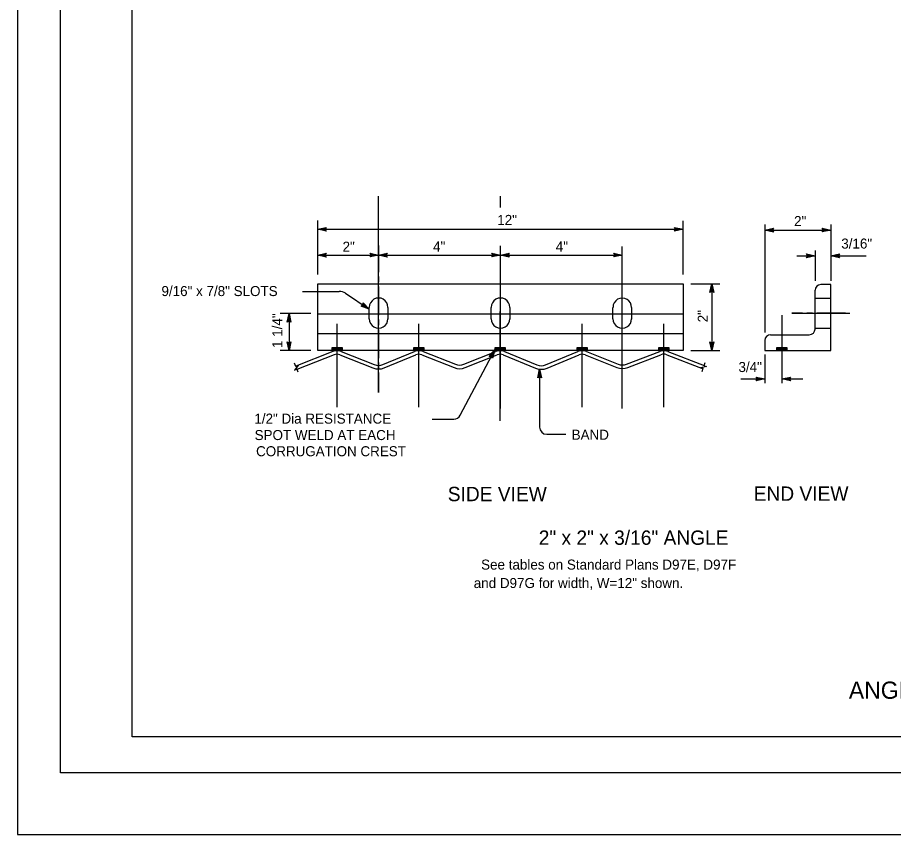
# Model space of a CAD drawing. Extents: x -894 to 866, y -472 to 714.
# Drawn here: x -894 to -283, y -472 to 97 of the extents above; entities that cross this region are included whole.
import ezdxf

# ---------------------------------------------------------------- set-up
doc = ezdxf.new("R2010")
doc.units = 0
for name, color, linetype in [('56 Stage 3 Anno', 7, 'Continuous'), ('57 Undefined', 7, 'Continuous'), ('60 Nongeo Data', 7, 'Continuous'), ('border_PLOTTING-ELEMENTS', 7, 'Continuous'), ('border_rw_22x34_Cut_Lines', 7, 'Continuous'), ('border_SHEET', 7, 'Continuous')]:
    doc.layers.add(name, color=color, linetype=linetype)

msp = doc.modelspace()

# ---------------------------------------------------------------- linework, layer by layer
at = {"layer": '56 Stage 3 Anno'}
for p, q in [((-684.63, -82.02), (-684.63, -44.3)), ((-429.63, -82.02), (-429.63, -44.6)), ((-372.66, -47.02), (-372.66, -122.31)), ((-326.66, -47.02), (-326.66, -86.41)), ((-684.63, -50.39), (-678.63, -49.06)), ((-684.63, -50.39), (-429.63, -50.39)), ((-678.63, -51.73), (-684.63, -50.39)), ((-684.63, -50.39), (-684.63, -50.39)), ((-678.85, -51.38), (-683.25, -50.39)), ((-683.24, -50.39), (-678.87, -49.42)), ((-681.87, -50.39), (-679.05, -49.77)), ((-679.08, -51.02), (-681.87, -50.39)), ((-680.49, -50.39), (-679.28, -50.13)), ((-679.26, -50.67), (-680.49, -50.39)), ((-678.63, -49.06), (-679.43, -50.39)), ((-679.43, -50.39), (-678.63, -51.73)), ((-678.63, -49.06), (-678.63, -49.06)), ((-678.63, -51.73), (-678.63, -51.73)), ((-434.83, -50.39), (-435.63, -49.05)), ((-435.63, -49.05), (-435.63, -49.05)), ((-435.63, -49.05), (-429.63, -50.39)), ((-429.63, -50.39), (-435.63, -51.72)), ((-435.63, -51.72), (-434.83, -50.39)), ((-435.63, -51.72), (-435.63, -51.72)), ((-435.42, -49.41), (-431.01, -50.39)), ((-431.03, -50.4), (-435.4, -51.36)), ((-432.4, -50.39), (-435.22, -51.02)), ((-435.18, -49.77), (-432.4, -50.39)), ((-435.01, -50.11), (-433.78, -50.39)), ((-433.78, -50.39), (-434.99, -50.66)), ((-429.63, -50.39), (-429.63, -50.39)), ((-372.66, -50.96), (-366.66, -49.63)), ((-372.66, -50.96), (-326.66, -50.96)), ((-366.66, -52.3), (-372.66, -50.96)), ((-372.66, -50.96), (-372.66, -50.96)), ((-366.87, -51.95), (-371.28, -50.96)), ((-371.27, -50.96), (-366.89, -49.99)), ((-369.9, -50.96), (-367.07, -50.34)), ((-367.11, -51.59), (-369.9, -50.96)), ((-368.51, -50.97), (-367.31, -50.7)), ((-367.28, -51.24), (-368.51, -50.97)), ((-366.66, -49.63), (-367.46, -50.96)), ((-367.46, -50.96), (-366.66, -52.3)), ((-366.66, -49.63), (-366.66, -49.63)), ((-366.66, -52.3), (-366.66, -52.3)), ((-331.86, -50.96), (-332.66, -49.62)), ((-332.66, -49.62), (-332.66, -49.62)), ((-332.66, -49.62), (-326.66, -50.96)), ((-326.66, -50.96), (-332.66, -52.29)), ((-332.66, -52.29), (-331.86, -50.96)), ((-332.66, -52.29), (-332.66, -52.29)), ((-332.44, -49.98), (-328.04, -50.96)), ((-328.05, -50.97), (-332.42, -51.93)), ((-329.42, -50.96), (-332.25, -51.59)), ((-332.21, -50.34), (-329.42, -50.96)), ((-332.03, -50.68), (-330.8, -50.96)), ((-330.8, -50.96), (-332.01, -51.23)), ((-326.66, -50.96), (-326.66, -50.96)), ((-684.63, -68.39), (-678.63, -67.06)), ((-678.63, -67.06), (-679.43, -68.39)), ((-678.63, -67.06), (-678.63, -67.06)), ((-647.33, -68.39), (-648.13, -67.05)), ((-648.13, -67.05), (-648.13, -67.05)), ((-648.13, -67.05), (-642.13, -68.39)), ((-642.13, -68.39), (-636.13, -67.06)), ((-636.13, -67.06), (-636.93, -68.39)), ((-636.13, -67.06), (-636.13, -67.06)), ((-562.33, -68.39), (-563.13, -67.05)), ((-563.13, -67.05), (-563.13, -67.05)), ((-563.13, -67.05), (-557.13, -68.39)), ((-557.13, -68.39), (-551.13, -67.06)), ((-551.13, -67.06), (-551.93, -68.39)), ((-551.13, -67.06), (-551.13, -67.06)), ((-477.33, -68.39), (-478.13, -67.05)), ((-478.13, -67.05), (-478.13, -67.05)), ((-478.13, -67.05), (-472.13, -68.39)), ((-337.66, -65.28), (-337.66, -86.41)), ((-684.63, -68.39), (-642.13, -68.39)), ((-678.63, -69.73), (-684.63, -68.39)), ((-684.63, -68.39), (-684.63, -68.39)), ((-678.85, -69.38), (-683.25, -68.39)), ((-683.24, -68.39), (-678.87, -67.42)), ((-681.87, -68.39), (-679.05, -67.77)), ((-679.08, -69.02), (-681.87, -68.39)), ((-680.49, -68.39), (-679.28, -68.13)), ((-679.26, -68.67), (-680.49, -68.39)), ((-679.43, -68.39), (-678.63, -69.73)), ((-678.63, -69.73), (-678.63, -69.73)), ((-642.13, -68.39), (-648.13, -69.72)), ((-648.13, -69.72), (-647.33, -68.39)), ((-648.13, -69.72), (-648.13, -69.72)), ((-647.92, -67.41), (-643.51, -68.39)), ((-643.53, -68.4), (-647.9, -69.36)), ((-644.9, -68.39), (-647.72, -69.02)), ((-647.68, -67.77), (-644.9, -68.39)), ((-647.51, -68.11), (-646.28, -68.39)), ((-646.28, -68.39), (-647.49, -68.66)), ((-642.13, -68.39), (-557.13, -68.39)), ((-642.13, -68.39), (-642.13, -68.39)), ((-636.13, -69.73), (-642.13, -68.39)), ((-642.13, -68.39), (-642.13, -68.39)), ((-636.35, -69.38), (-640.75, -68.39)), ((-640.74, -68.39), (-636.37, -67.42)), ((-639.37, -68.39), (-636.55, -67.77)), ((-636.58, -69.02), (-639.37, -68.39)), ((-637.99, -68.39), (-636.78, -68.13)), ((-636.76, -68.67), (-637.99, -68.39)), ((-636.93, -68.39), (-636.13, -69.73)), ((-636.13, -69.73), (-636.13, -69.73)), ((-557.13, -68.39), (-563.13, -69.72)), ((-563.13, -69.72), (-562.33, -68.39)), ((-563.13, -69.72), (-563.13, -69.72)), ((-562.92, -67.41), (-558.51, -68.39)), ((-558.53, -68.4), (-562.9, -69.36)), ((-559.9, -68.39), (-562.72, -69.02)), ((-562.68, -67.77), (-559.9, -68.39)), ((-562.51, -68.11), (-561.28, -68.39)), ((-561.28, -68.39), (-562.49, -68.66)), ((-557.13, -68.39), (-472.13, -68.39)), ((-557.13, -68.39), (-557.13, -68.39)), ((-551.13, -69.73), (-557.13, -68.39)), ((-557.13, -68.39), (-557.13, -68.39)), ((-551.35, -69.38), (-555.75, -68.39)), ((-555.74, -68.39), (-551.37, -67.42)), ((-554.37, -68.39), (-551.55, -67.77)), ((-551.58, -69.02), (-554.37, -68.39)), ((-552.99, -68.39), (-551.78, -68.13)), ((-551.76, -68.67), (-552.99, -68.39)), ((-551.93, -68.39), (-551.13, -69.73)), ((-551.13, -69.73), (-551.13, -69.73)), ((-472.13, -68.39), (-478.13, -69.72)), ((-478.13, -69.72), (-477.33, -68.39)), ((-478.13, -69.72), (-478.13, -69.72)), ((-477.92, -67.41), (-473.51, -68.39)), ((-473.53, -68.4), (-477.9, -69.36)), ((-474.9, -68.39), (-477.72, -69.02)), ((-477.68, -67.77), (-474.9, -68.39)), ((-477.51, -68.11), (-476.28, -68.39)), ((-476.28, -68.39), (-477.49, -68.66)), ((-472.13, -68.39), (-472.13, -68.39)), ((-350.41, -68.96), (-337.66, -68.96)), ((-342.86, -68.96), (-343.66, -67.62)), ((-343.66, -67.62), (-343.66, -67.62)), ((-343.66, -67.62), (-337.66, -68.96)), ((-337.66, -68.96), (-343.66, -70.29)), ((-343.66, -70.29), (-342.86, -68.96)), ((-343.66, -70.29), (-343.66, -70.29)), ((-343.44, -67.98), (-339.04, -68.96)), ((-339.05, -68.97), (-343.42, -69.93)), ((-340.42, -68.96), (-343.25, -69.59)), ((-343.21, -68.34), (-340.42, -68.96)), ((-343.03, -68.68), (-341.8, -68.96)), ((-341.8, -68.96), (-343.01, -69.23)), ((-337.66, -68.96), (-337.66, -68.96)), ((-326.66, -68.96), (-320.66, -67.63)), ((-326.66, -68.96), (-301.93, -68.96)), ((-320.66, -70.3), (-326.66, -68.96)), ((-326.66, -68.96), (-326.66, -68.96)), ((-320.87, -69.95), (-325.28, -68.96)), ((-325.27, -68.96), (-320.89, -67.99)), ((-323.9, -68.96), (-321.07, -68.34)), ((-321.11, -69.59), (-323.9, -68.96)), ((-322.51, -68.97), (-321.31, -68.7)), ((-321.28, -69.24), (-322.51, -68.97)), ((-320.66, -67.63), (-321.46, -68.96)), ((-321.46, -68.96), (-320.66, -70.3)), ((-320.66, -67.63), (-320.66, -67.63)), ((-320.66, -70.3), (-320.66, -70.3)), ((-424.33, -88.39), (-404.13, -88.39)), ((-410.97, -94.39), (-409.63, -88.39)), ((-410.62, -94.17), (-409.64, -89.77)), ((-410.26, -93.94), (-409.64, -91.15)), ((-409.64, -91.15), (-409.01, -93.98)), ((-409.63, -88.39), (-409.63, -134.96)), ((-409.63, -88.39), (-409.63, -88.39)), ((-409.63, -88.39), (-408.3, -94.39)), ((-409.63, -89.78), (-408.66, -94.16)), ((-695.32, -93.69), (-669.7, -93.69)), ((-665.25, -95.04), (-648.66, -106.16)), ((-409.63, -93.59), (-410.97, -94.39)), ((-410.97, -94.39), (-410.97, -94.39)), ((-409.91, -93.77), (-409.64, -92.54)), ((-409.64, -92.54), (-409.37, -93.74)), ((-408.3, -94.39), (-409.63, -93.59)), ((-408.3, -94.39), (-408.3, -94.39)), ((-654.39, -103.92), (-652.98, -103.26)), ((-649.82, -105.39), (-653.99, -103.76)), ((-650.96, -104.62), (-653.65, -103.57)), ((-652.1, -103.85), (-653.26, -103.4)), ((-652.98, -103.26), (-652.9, -101.71)), ((-652.97, -102.94), (-652.1, -103.85)), ((-652.92, -102.12), (-649.81, -105.39)), ((-652.92, -102.55), (-650.96, -104.62)), ((-652.9, -101.71), (-652.9, -101.71)), ((-652.9, -101.71), (-648.66, -106.16)), ((-689.45, -109.23), (-710.75, -109.23)), ((-705.97, -115.23), (-704.63, -109.23)), ((-704.63, -109.23), (-704.63, -134.96)), ((-704.63, -109.23), (-704.63, -109.23)), ((-704.63, -109.23), (-703.3, -115.23)), ((-648.66, -106.16), (-654.39, -103.92)), ((-654.39, -103.92), (-654.39, -103.92)), ((-648.66, -106.16), (-648.66, -106.16)), ((-704.63, -114.43), (-705.97, -115.23)), ((-705.97, -115.23), (-705.97, -115.23)), ((-705.62, -115.02), (-704.63, -110.61)), ((-705.26, -114.78), (-704.64, -112)), ((-704.91, -114.61), (-704.64, -113.38)), ((-704.64, -112), (-704.01, -114.82)), ((-704.64, -113.38), (-704.37, -114.59)), ((-704.63, -110.62), (-703.66, -115)), ((-703.3, -115.23), (-704.63, -114.43)), ((-703.3, -115.23), (-703.3, -115.23)), ((-704.63, -134.96), (-705.96, -128.96)), ((-705.96, -128.96), (-705.96, -128.96)), ((-705.96, -128.96), (-704.63, -129.76)), ((-704.64, -133.57), (-705.61, -129.2)), ((-704.63, -132.2), (-705.26, -129.37)), ((-704.63, -130.82), (-704.9, -129.61)), ((-704.63, -129.76), (-703.29, -128.96)), ((-703.29, -128.96), (-704.63, -134.96)), ((-703.65, -129.18), (-704.63, -133.58)), ((-704.01, -129.41), (-704.63, -132.2)), ((-704.36, -129.59), (-704.63, -130.82)), ((-703.29, -128.96), (-703.29, -128.96)), ((-409.63, -134.96), (-410.96, -128.96)), ((-410.96, -128.96), (-410.96, -128.96)), ((-410.96, -128.96), (-409.63, -129.76)), ((-409.64, -133.57), (-410.61, -129.2)), ((-409.63, -132.2), (-410.26, -129.37)), ((-409.63, -130.82), (-409.9, -129.61)), ((-409.63, -129.76), (-408.3, -128.96)), ((-408.3, -128.96), (-409.63, -134.96)), ((-408.65, -129.18), (-409.63, -133.58)), ((-409.01, -129.41), (-409.63, -132.2)), ((-409.36, -129.59), (-409.63, -130.82)), ((-408.3, -128.96), (-408.3, -128.96)), ((-689.45, -134.96), (-710.75, -134.96)), ((-704.63, -134.96), (-704.63, -134.96)), ((-585.24, -180.09), (-561.12, -134.46)), ((-565.11, -139.14), (-561.12, -134.46)), ((-563.55, -139.05), (-565.11, -139.14)), ((-565.11, -139.14), (-565.11, -139.14)), ((-564.69, -139.11), (-561.77, -135.68)), ((-564.27, -139.07), (-562.41, -136.9)), ((-563.88, -139.08), (-563.06, -138.12)), ((-562.75, -140.38), (-563.55, -139.05)), ((-563.06, -138.12), (-563.39, -139.31)), ((-562.41, -136.9), (-563.18, -139.69)), ((-561.77, -135.69), (-562.96, -140.01)), ((-561.12, -134.46), (-562.75, -140.38)), ((-562.75, -140.38), (-562.75, -140.38)), ((-561.12, -134.46), (-561.12, -134.46)), ((-424.33, -134.96), (-404.13, -134.96)), ((-409.63, -134.96), (-409.63, -134.96)), ((-372.66, -137.74), (-372.66, -157.82)), ((-531.16, -153.99), (-529.82, -147.99)), ((-530.8, -153.77), (-529.82, -149.37)), ((-530.44, -153.54), (-529.82, -150.75)), ((-530.1, -153.36), (-529.82, -152.13)), ((-529.82, -147.99), (-529.82, -188.35)), ((-529.82, -147.99), (-529.82, -147.99)), ((-529.82, -147.99), (-528.49, -153.99)), ((-529.82, -149.38), (-528.85, -153.75)), ((-529.82, -150.75), (-529.2, -153.58)), ((-529.82, -152.13), (-529.56, -153.34)), ((-529.82, -153.19), (-531.16, -153.99)), ((-531.16, -153.99), (-531.16, -153.99)), ((-528.49, -153.99), (-529.82, -153.19)), ((-528.49, -153.99), (-528.49, -153.99)), ((-389.38, -154.78), (-372.66, -154.78)), ((-377.86, -154.78), (-378.66, -153.44)), ((-378.66, -153.44), (-378.66, -153.44)), ((-378.66, -153.44), (-372.66, -154.78)), ((-372.66, -154.78), (-378.66, -156.11)), ((-378.66, -156.11), (-377.86, -154.78)), ((-378.66, -156.11), (-378.66, -156.11)), ((-378.44, -153.8), (-374.04, -154.78)), ((-374.05, -154.79), (-378.42, -155.75)), ((-375.42, -154.78), (-378.25, -155.41)), ((-378.21, -154.16), (-375.42, -154.78)), ((-378.03, -154.5), (-376.8, -154.78)), ((-376.8, -154.78), (-378.01, -155.05)), ((-372.66, -154.78), (-372.66, -154.78)), ((-360.76, -154.78), (-354.76, -153.45)), ((-354.76, -156.12), (-360.76, -154.78)), ((-360.76, -154.78), (-360.76, -154.78)), ((-360.76, -154.78), (-346.2, -154.78)), ((-354.98, -155.77), (-359.38, -154.78)), ((-359.37, -154.78), (-355, -153.81)), ((-358, -154.78), (-355.18, -154.16)), ((-355.22, -155.41), (-358, -154.78)), ((-356.62, -154.78), (-355.41, -154.52)), ((-355.39, -155.06), (-356.62, -154.78)), ((-354.76, -153.45), (-355.56, -154.78)), ((-355.56, -154.78), (-354.76, -156.12)), ((-354.76, -153.45), (-354.76, -153.45)), ((-354.76, -156.12), (-354.76, -156.12)), ((-604.67, -182.76), (-589.66, -182.76)), ((-524.82, -193.35), (-511.47, -193.35))]:
    msp.add_line(p, q, dxfattribs=at)
for centre, radius, start, end in [((-669.7, -101.69), 8, 56.1696, 90), ((-589.66, -177.76), 5, 270, 332.14102), ((-524.82, -188.35), 5, 180, 270)]:
    msp.add_arc(centre, radius, start, end, dxfattribs=at)
at = {"layer": '60 Nongeo Data'}
for p, q in [((-642.13, -164.28), (-642.13, -27.27)), ((-557.13, -35.3), (-557.13, -27.27)), ((-557.13, -175.37), (-557.13, -63.22)), ((-472.13, -165.21), (-472.13, -62.92)), ((-684.63, -134.96), (-684.63, -88.39)), ((-684.63, -88.39), (-429.63, -88.39)), ((-429.63, -88.39), (-429.63, -134.96)), ((-326.66, -88.96), (-333.66, -88.96)), ((-326.66, -134.96), (-326.66, -88.96)), ((-337.66, -119.96), (-337.66, -92.96)), ((-337.66, -98.35), (-326.66, -98.35)), ((-684.63, -109.39), (-429.63, -109.39)), ((-648.63, -112.85), (-648.63, -104.84)), ((-642.13, -153.89), (-642.13, -107.75)), ((-635.63, -104.84), (-635.63, -113.06)), ((-563.63, -112.85), (-563.63, -104.84)), ((-557.23, -183.9), (-557.23, -107.76)), ((-550.63, -104.84), (-550.63, -113.06)), ((-478.62, -112.9), (-478.62, -104.89)), ((-465.62, -104.89), (-465.62, -113.11)), ((-353.78, -108.84), (-313.34, -108.84)), ((-360.76, -110.35), (-360.76, -157.82)), ((-671.13, -174.39), (-671.13, -116.39)), ((-614.13, -174.39), (-614.13, -116.39)), ((-500.13, -174.39), (-500.13, -116.39)), ((-443.13, -174.39), (-443.13, -116.39)), ((-337.66, -119.4), (-326.66, -119.4)), ((-429.63, -123.39), (-684.63, -123.39)), ((-372.66, -127.96), (-372.66, -134.96)), ((-368.66, -123.96), (-341.66, -123.96)), ((-674.63, -134.92), (-674.63, -132.89)), ((-674.63, -132.89), (-667.63, -132.89)), ((-674.63, -133.39), (-667.63, -133.39)), ((-674.63, -133.89), (-667.63, -133.89)), ((-674.63, -134.39), (-667.63, -134.39)), ((-667.63, -132.89), (-667.63, -134.92)), ((-617.6, -134.94), (-617.6, -132.9)), ((-617.6, -132.9), (-610.6, -132.9)), ((-617.6, -133.4), (-610.6, -133.4)), ((-617.6, -133.9), (-610.6, -133.9)), ((-617.6, -134.4), (-610.6, -134.4)), ((-610.6, -132.9), (-610.6, -134.94)), ((-560.82, -134.95), (-560.82, -132.91)), ((-560.82, -132.91), (-553.82, -132.91)), ((-560.82, -133.41), (-553.82, -133.41)), ((-560.82, -133.91), (-553.82, -133.91)), ((-560.82, -134.41), (-553.82, -134.41)), ((-553.82, -132.91), (-553.82, -134.95)), ((-503.65, -134.95), (-503.65, -132.92)), ((-503.65, -132.92), (-496.65, -132.92)), ((-503.65, -133.42), (-496.65, -133.42)), ((-503.65, -133.92), (-496.65, -133.92)), ((-503.65, -134.42), (-496.65, -134.42)), ((-496.65, -132.92), (-496.65, -134.95)), ((-446.64, -134.96), (-446.64, -132.93)), ((-446.64, -132.93), (-439.64, -132.93)), ((-446.64, -133.43), (-439.64, -133.43)), ((-446.64, -133.93), (-439.64, -133.93)), ((-446.64, -134.43), (-439.64, -134.43)), ((-439.64, -132.93), (-439.64, -134.96)), ((-364.27, -134.93), (-364.27, -132.93)), ((-364.27, -132.93), (-357.27, -132.93)), ((-364.27, -133.43), (-357.27, -133.43)), ((-364.27, -133.93), (-357.27, -133.93)), ((-364.27, -134.43), (-357.27, -134.43)), ((-357.27, -132.93), (-357.27, -134.93)), ((-674.09, -135.57), (-699.97, -145.8)), ((-673.17, -137.89), (-699.07, -148.13)), ((-429.63, -134.96), (-684.63, -134.96)), ((-674.63, -134.89), (-667.63, -134.89)), ((-669.12, -137.9), (-646.07, -147.06)), ((-668.2, -135.57), (-645.15, -144.74)), ((-639.14, -144.7), (-617.15, -135.62)), ((-638.18, -147.01), (-616.2, -137.93)), ((-617.6, -134.9), (-610.6, -134.9)), ((-612.07, -137.9), (-589.52, -146.86)), ((-611.15, -135.58), (-588.59, -144.54)), ((-582.68, -144.54), (-560.26, -135.6)), ((-581.75, -146.86), (-559.33, -137.93)), ((-560.82, -134.91), (-553.82, -134.91)), ((-555.2, -137.95), (-532.66, -147.25)), ((-554.25, -135.64), (-531.71, -144.94)), ((-525.59, -144.93), (-503.17, -135.63)), ((-524.64, -147.24), (-502.21, -137.94)), ((-503.65, -134.92), (-496.65, -134.92)), ((-498.06, -137.92), (-475.99, -146.76)), ((-497.13, -135.6), (-475.06, -144.44)), ((-469.2, -144.47), (-446.03, -135.52)), ((-468.3, -146.8), (-445.13, -137.85)), ((-446.64, -134.93), (-439.64, -134.93)), ((-441.16, -137.85), (-415.77, -147.71)), ((-440.25, -135.52), (-414.92, -145.36)), ((-372.66, -134.96), (-326.66, -134.96)), ((-364.27, -134.93), (-357.27, -134.93)), ((-699.84, -146.14), (-700.71, -143.88)), ((-415.03, -145.68), (-414.21, -143.41)), ((-698.34, -150.04), (-699.21, -147.78)), ((-416.46, -149.61), (-415.64, -147.34)), ((-472.13, -175.37), (-472.13, -165.48))]:
    msp.add_line(p, q, dxfattribs=at)
for points in [[(-642.13, -61.72), (-642.13, -80.27)], [(-642.13, -62.32), (-642.13, -70.48)], [(-557.13, -72.58), (-557.13, -62.02)], [(-557.13, -82.37), (-557.13, -62.37)], [(-472.13, -82.37), (-472.13, -62.37)], [(-472.13, -72.58), (-472.13, -62.62)], [(-642.13, -73.48), (-642.13, -77.48)], [(-557.13, -79.58), (-557.13, -75.58)], [(-472.13, -79.58), (-472.13, -75.58)], [(-642.13, -83.27), (-642.13, -87.27)], [(-557.13, -89.37), (-557.13, -85.37)], [(-472.13, -89.37), (-472.13, -85.37)], [(-642.13, -90.27), (-642.13, -110.27)], [(-557.13, -112.37), (-557.13, -92.37)], [(-472.13, -112.37), (-472.13, -92.37)], [(-681.63, -109.39), (-661.63, -109.39)], [(-658.63, -109.39), (-654.63, -109.39)], [(-651.63, -109.39), (-631.63, -109.39)], [(-628.63, -109.39), (-624.63, -109.39)], [(-621.63, -109.39), (-601.63, -109.39)], [(-598.63, -109.39), (-594.63, -109.39)], [(-591.63, -109.39), (-571.63, -109.39)], [(-568.63, -109.39), (-564.63, -109.39)], [(-561.63, -109.39), (-541.63, -109.39)], [(-538.63, -109.39), (-534.63, -109.39)], [(-531.63, -109.39), (-511.63, -109.39)], [(-508.63, -109.39), (-504.63, -109.39)], [(-501.63, -109.39), (-481.63, -109.39)], [(-478.63, -109.39), (-474.63, -109.39)], [(-471.63, -109.39), (-451.63, -109.39)], [(-448.63, -109.39), (-444.63, -109.39)], [(-441.63, -109.39), (-429.63, -109.39)], [(-346.34, -108.84), (-353.78, -108.84)], [(-339.34, -108.84), (-343.34, -108.84)], [(-316.34, -108.84), (-336.34, -108.84)], [(-642.13, -113.27), (-642.13, -117.27)], [(-557.13, -119.37), (-557.13, -115.37)], [(-472.13, -119.37), (-472.13, -115.37)], [(-360.76, -113.35), (-360.76, -133.35)], [(-671.13, -118.39), (-671.13, -116.39)], [(-671.13, -141.39), (-671.13, -121.39)], [(-642.13, -120.27), (-642.13, -140.27)], [(-614.13, -118.39), (-614.13, -116.39)], [(-614.13, -141.39), (-614.13, -121.39)], [(-500.13, -118.39), (-500.13, -116.39)], [(-500.13, -141.39), (-500.13, -121.39)], [(-443.13, -118.39), (-443.13, -116.39)], [(-443.13, -141.39), (-443.13, -121.39)], [(-557.13, -142.37), (-557.13, -122.37)], [(-472.13, -142.37), (-472.13, -122.37)], [(-360.76, -136.35), (-360.76, -140.35)], [(-699.84, -146.14), (-698.27, -145.3), (-700.77, -148.62), (-699.21, -147.78)], [(-671.13, -148.39), (-671.13, -144.39)], [(-642.13, -143.27), (-642.13, -147.27)], [(-614.13, -148.39), (-614.13, -144.39)], [(-557.13, -149.37), (-557.13, -145.37)], [(-500.13, -148.39), (-500.13, -144.39)], [(-472.13, -149.37), (-472.13, -145.37)], [(-443.13, -148.39), (-443.13, -144.39)], [(-415.03, -145.68), (-413.3, -146.08), (-417.36, -146.94), (-415.64, -147.34)], [(-360.76, -143.35), (-360.76, -157.82)], [(-671.13, -171.39), (-671.13, -151.39)], [(-642.13, -150.27), (-642.13, -164.28)], [(-614.13, -171.39), (-614.13, -151.39)], [(-557.13, -164.94), (-557.13, -152.37)], [(-500.13, -171.39), (-500.13, -151.39)], [(-472.13, -165.48), (-472.13, -152.37)], [(-443.13, -171.39), (-443.13, -151.39)]]:
    msp.add_lwpolyline(points, dxfattribs=at)
for centre, radius, start, end in [((-333.66, -92.96), 4, 90, 180), ((-642.13, -104.82), 6.5, 359.57743, 180.14207), ((-557.12, -104.82), 6.5, 359.57743, 180.14207), ((-472.11, -104.88), 6.5, 359.57743, 180.14207), ((-642.13, -112.85), 6.5, 179.85793, 0.42257), ((-557.13, -112.85), 6.5, 179.85793, 0.42257), ((-472.12, -112.9), 6.5, 179.85793, 0.42257), ((-341.66, -119.96), 4, 270, 0), ((-368.66, -127.96), 4, 90, 180), ((-671.15, -143.01), 8, 68.31384, 111.57239), ((-671.15, -143.01), 5.5, 68.31384, 111.57239), ((-614.1, -143.02), 8, 68.3345, 112.43938), ((-614.1, -143.02), 5.5, 68.3345, 112.43938), ((-557.3, -143.04), 8, 67.58987, 111.72396), ((-557.3, -143.04), 5.5, 67.58987, 111.72396), ((-500.1, -143.02), 8, 68.17956, 112.51373), ((-500.1, -143.02), 5.5, 68.17956, 112.51373), ((-443.15, -142.98), 8, 68.77824, 111.13541), ((-443.15, -142.98), 5.5, 68.77824, 111.13541), ((-642.19, -137.31), 8, 248.31387, 292.43933), ((-585.64, -137.11), 8, 248.33444, 291.72405), ((-528.66, -137.54), 8, 247.58991, 292.51382), ((-472.08, -137.01), 8, 248.17951, 291.13543), ((-642.19, -137.31), 10.5, 248.31387, 292.43933), ((-585.64, -137.11), 10.5, 248.33444, 291.72405), ((-528.66, -137.54), 10.5, 247.58991, 292.51382), ((-472.08, -137.01), 10.5, 248.17951, 291.13543)]:
    msp.add_arc(centre, radius, start, end, dxfattribs=at)
at = {"layer": 'border_PLOTTING-ELEMENTS'}
for points in [[(-894.04, -472.44), (865.96, -472.44), (865.96, 713.56), (-894.04, 713.56)], [(-864.04, 670.56), (835.96, 670.56), (835.96, -429.44), (-864.04, -429.44)]]:
    msp.add_lwpolyline(points, close=True, dxfattribs=at)
at = {"layer": 'border_rw_22x34_Cut_Lines'}
msp.add_lwpolyline([(-864.04, 670.56), (835.96, 670.56), (835.96, -429.44), (-864.04, -429.44)], close=True, dxfattribs=at)
at = {"layer": 'border_SHEET'}
for p, q in [((-814.04, -404.44), (-814.04, 645.56)), ((810.96, -404.44), (-814.04, -404.44))]:
    msp.add_line(p, q, dxfattribs=at)

# ---------------------------------------------------------------- texts
at = {"layer": '57 Undefined'}
for s, height, p in [('12"', 7, (-559.36, -47.38)), ('2"', 7, (-352.28, -48.15)), ('2"', 7, (-667.27, -66.02)), ('4"', 7, (-604.14, -65.91)), ('4"', 7, (-518.52, -65.91)), ('3/16"', 7, (-319.36, -63.85)), ('9/16" x 7/8" SLOTS', 7, (-793.62, -96.97)), ('3/4"', 7, (-391.08, -149.95)), ('1/2" Dia RESISTANCE', 7, (-728.81, -185.94)), ('SPOT WELD AT EACH', 7, (-728.63, -197.39)), ('BAND', 7, (-507.45, -197.16)), ('CORRUGATION CREST', 7, (-727.61, -208.67)), ('SIDE VIEW', 10, (-593.89, -240.02)), ('END VIEW', 10, (-380.47, -239.75)), ('2" x 2" x 3/16" ANGLE', 10, (-530.43, -270.45)), ('See tables on Standard Plans D97E, D97F', 7, (-570.62, -287.73)), (' and D97G for width, W=12" shown.', 7, (-578.35, -300.58)), ('ANGLE CONNECTORS', 12, (-314.09, -377.81))]:
    msp.add_text(s, height=height, dxfattribs=at).set_placement(p)
for s, p in [('1 1/4"', (-709.31, -133.18)), ('2"', (-412.46, -115.28))]:
    msp.add_text(s, height=7, rotation=90, dxfattribs=at).set_placement(p)

doc.saveas('drawing.dxf')
